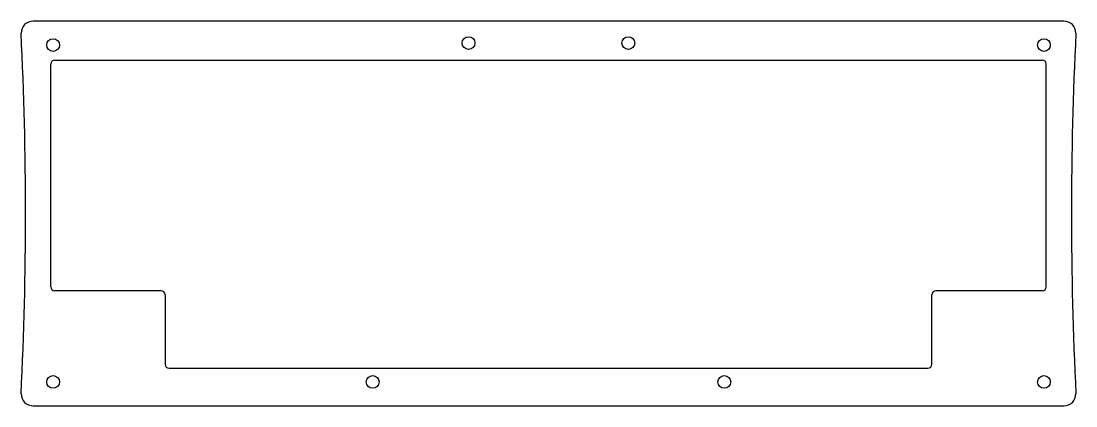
# Model space of a CAD drawing. Header units: millimetres. Extents: x 1 to 265, y 1 to 97.
import ezdxf

# ---------------------------------------------------------------- set-up
doc = ezdxf.new("R2010")
doc.units = ezdxf.units.MM
doc.layers.get('0').update_dxf_attribs({"lineweight": 25, "true_color": 0x000000})

msp = doc.modelspace()

# ---------------------------------------------------------------- linework, layer by layer
for p, q in [((261.65, 97.2), (4, 97.2)), ((9.4, 87.46), (256.25, 87.46)), ((8.4, 30.79), (8.4, 86.46)), ((257.25, 30.79), (257.25, 86.46)), ((35.98, 29.79), (9.4, 29.79)), ((256.25, 29.79), (229.67, 29.79)), ((36.98, 28.79), (36.98, 11.4)), ((228.67, 11.4), (228.67, 28.79)), ((37.98, 10.4), (227.67, 10.4)), ((4, 1), (261.65, 1))]:
    msp.add_line(p, q)
for centre in [(9, 91.2), (112.84, 91.7), (152.79, 91.7), (256.65, 91.2), (9, 7), (88.88, 7), (176.77, 7), (256.65, 7)]:
    msp.add_circle(centre, 1.6)
for centre, radius, start, end in [((4, 94.2), 3, 90, 180), ((261.65, 94.2), 3, 0, 90), ((-915.9, 49.1), 918.01, 357.18403, 2.81597), ((1181.55, 49.1), 918.01, 177.18403, 182.81597), ((9.4, 86.46), 1, 90, 180), ((256.25, 86.46), 1, 0, 90), ((9.4, 30.79), 1, 180, 270), ((35.98, 28.79), 1, 0, 90), ((229.67, 28.79), 1, 90, 180), ((256.25, 30.79), 1, 270, 0), ((37.98, 11.4), 1, 180, 270), ((227.67, 11.4), 1, 270, 0), ((4, 4), 3, 180, 270), ((261.65, 4), 3, 270, 0)]:
    msp.add_arc(centre, radius, start, end)

doc.saveas('drawing.dxf')
